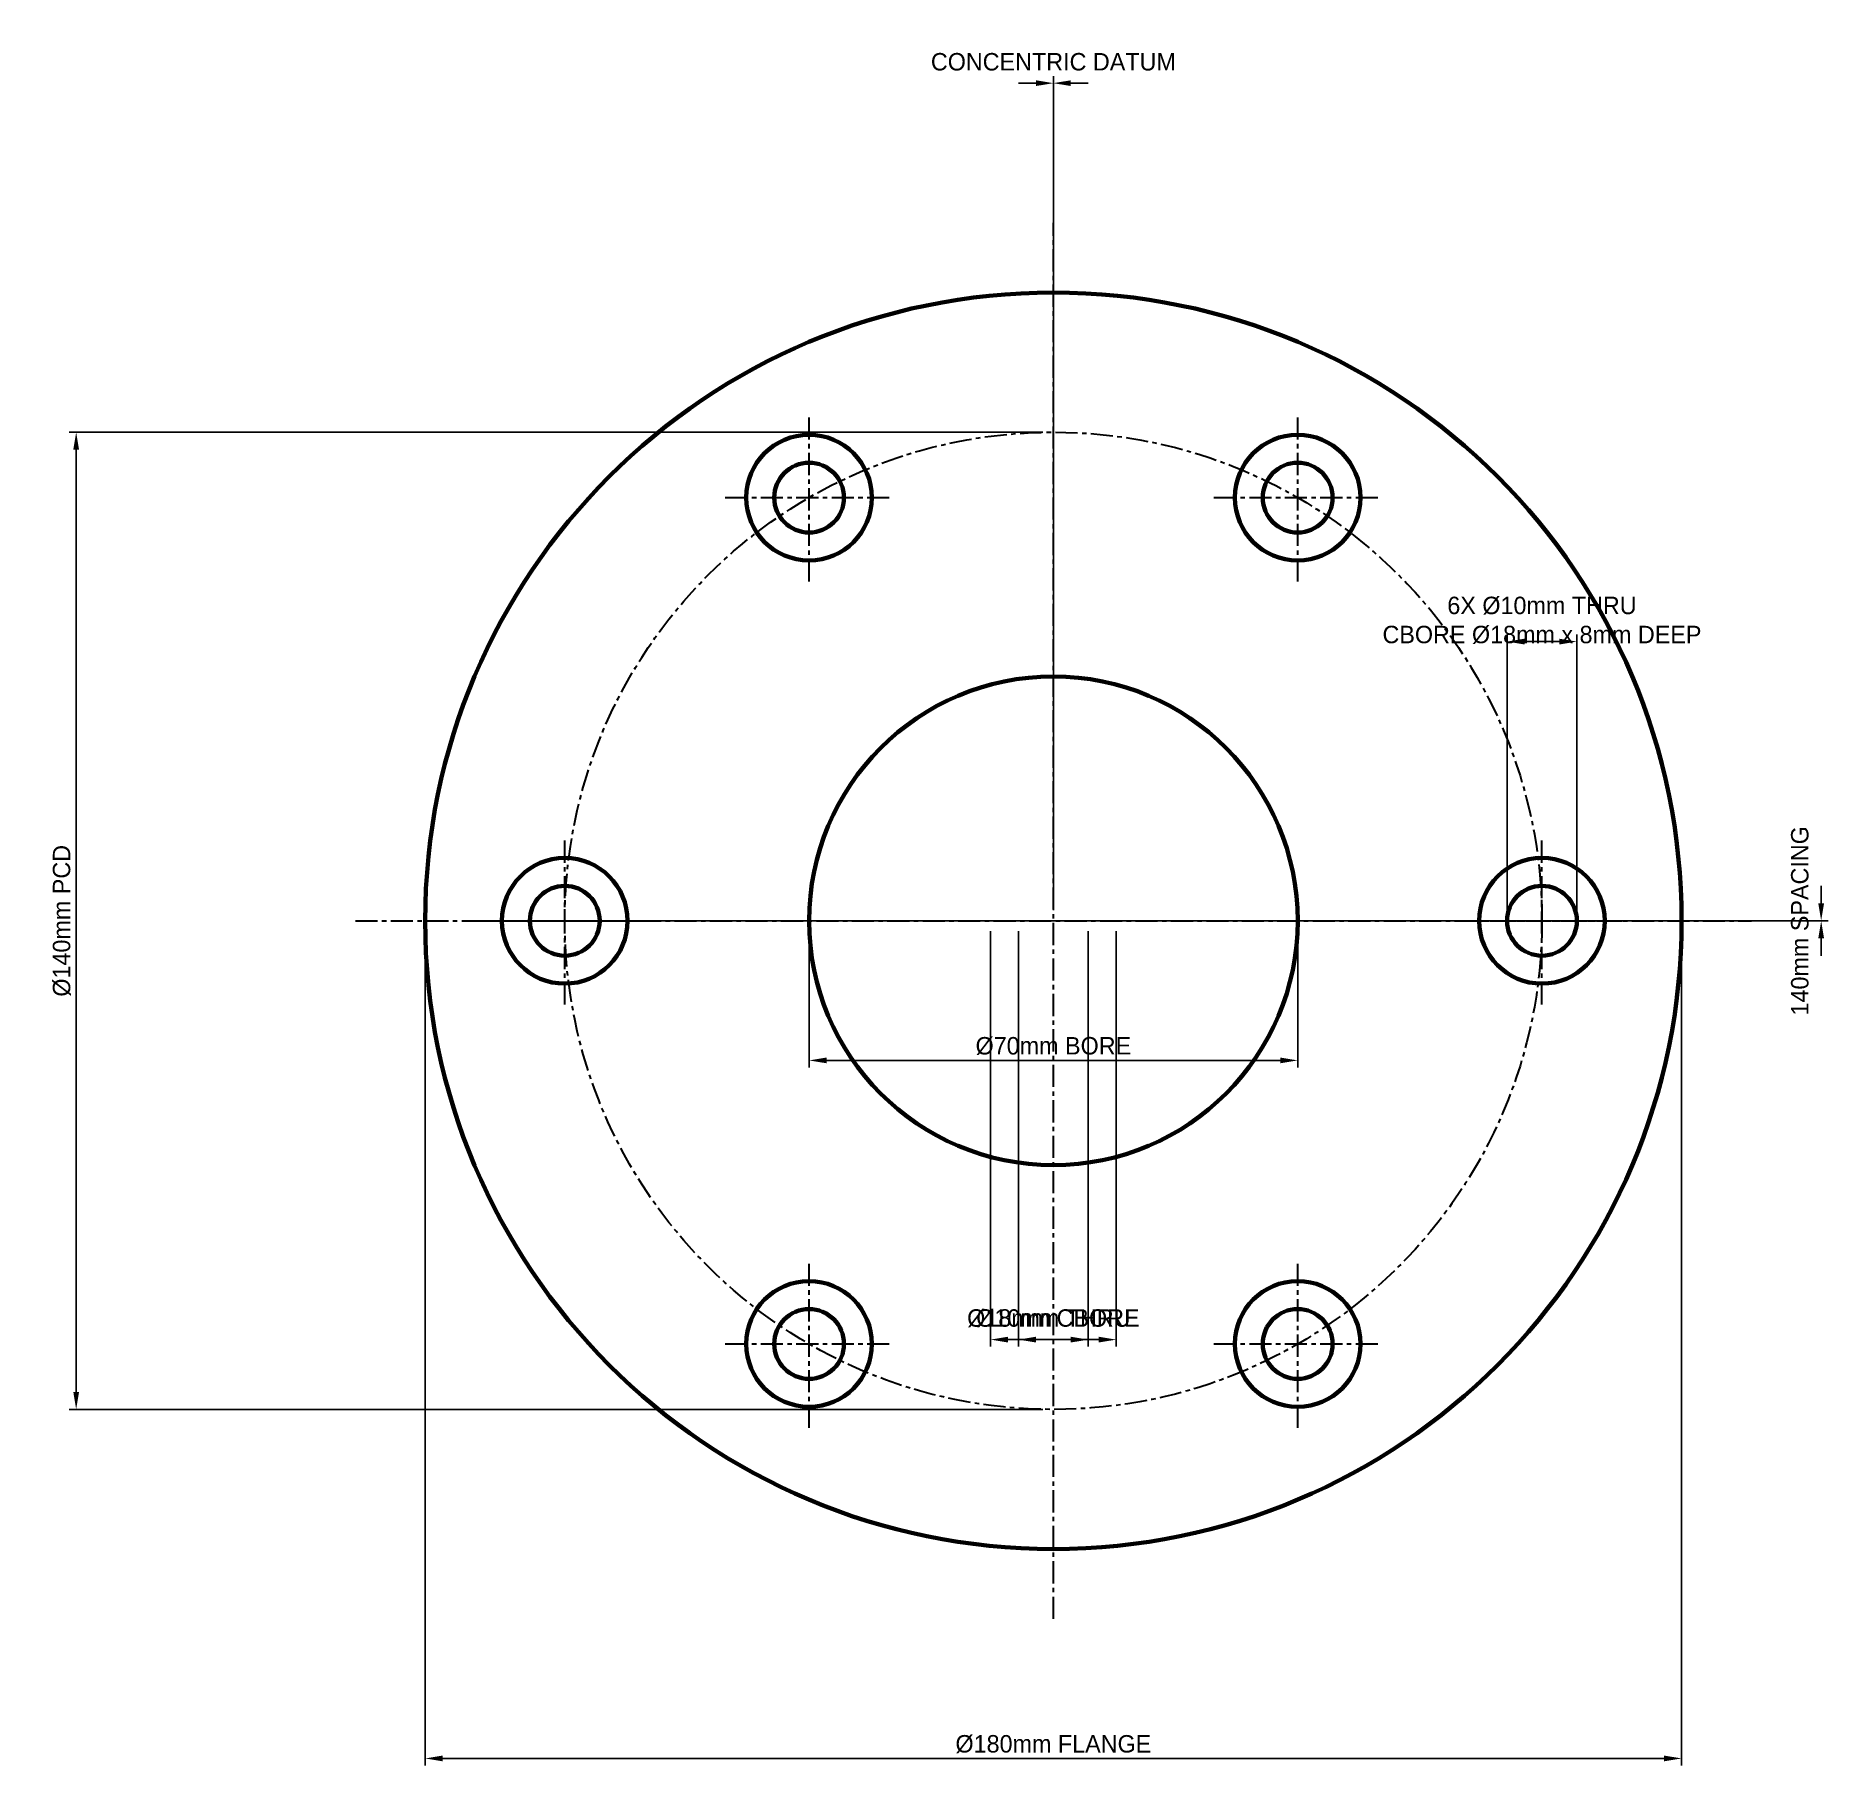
# Model space of a CAD drawing. Header units: metres. Extents: x -26 to 231, y -2 to 247.
import ezdxf

# ---------------------------------------------------------------- set-up
doc = ezdxf.new("R2010")
doc.units = ezdxf.units.M
doc.linetypes.add('CENTER', pattern=[5.08, 3.175, -0.635, 0.635, -0.635])
for name, color, linetype, lineweight in [('CENTERLINES', 7, 'CENTER', 30), ('DIMENSIONS', 7, 'Continuous', 30), ('GEOMETRY', 7, 'Continuous', 60)]:
    doc.layers.add(name, color=color, linetype=linetype, lineweight=lineweight)
doc.dimstyles.new('ENGINEERING_STYLE', dxfattribs={"dimtxt": 2.5, "dimasz": 2.5, "dimexe": 1, "dimexo": 1.5, "dimgap": 0.8, "dimtad": 1, "dimcen": 2.5, "dimazin": 3, "dimtfac": 1, "dimtmove": 0, "dimatfit": 3})

msp = doc.modelspace()

# ---------------------------------------------------------------- linework, layer by layer
at = {"layer": 'CENTERLINES'}
for p, q in [((120, 20), (120, 220)), ((85, 168.622), (85, 192.622)), ((155, 168.622), (155, 192.622)), ((73, 180.622), (97, 180.622)), ((143, 180.622), (167, 180.622)), ((50, 108), (50, 132)), ((190, 108), (190, 132)), ((20, 120), (220, 120)), ((38, 120), (62, 120)), ((178, 120), (202, 120)), ((85, 47.378), (85, 71.378)), ((155, 47.378), (155, 71.378)), ((73, 59.378), (97, 59.378)), ((143, 59.378), (167, 59.378))]:
    msp.add_line(p, q, dxfattribs=at)
msp.add_circle((120, 120), 70, dxfattribs=at)
at = {"layer": 'GEOMETRY'}
for centre, radius in [((120, 120), 90), ((85, 180.622), 9), ((155, 180.622), 9), ((85, 180.622), 5), ((155, 180.622), 5), ((120, 120), 35), ((50, 120), 9), ((190, 120), 9), ((50, 120), 5), ((190, 120), 5), ((85, 59.378), 9), ((155, 59.378), 9), ((85, 59.378), 5), ((155, 59.378), 5)]:
    msp.add_circle(centre, radius, dxfattribs=at)

# ---------------------------------------------------------------- dimensions: what is measured, and where the dimension line sits
at = {"layer": 'DIMENSIONS'}
for base, p1, p2, text in [((120, 240), (120, 120), (120, 120), 'CONCENTRIC DATUM'), ((185, 160), (185, 120), (195, 120), '6X %%C10mm THRU\\PCBORE %%C18mm x 8mm DEEP'), ((30, 0), (30, 120), (210, 120), '%%C180mm FLANGE'), ((85, 100), (85, 120), (155, 120), '%%C70mm BORE'), ((111, 60), (111, 120), (129, 120), '%%C18mm CBORE'), ((115, 60), (115, 120), (125, 120), '%%C10mm THRU')]:
    msp.add_linear_dim(base=base, p1=p1, p2=p2, text=text, dimstyle='ENGINEERING_STYLE', dxfattribs=at).render()
for base, p1, p2, text in [((-20, 50), (120, 50), (120, 190), '%%C140mm PCD'), ((230, 120), (50, 120), (190, 120), '140mm SPACING')]:
    msp.add_linear_dim(base=base, p1=p1, p2=p2, angle=90, text=text, dimstyle='ENGINEERING_STYLE', dxfattribs=at).render()

doc.saveas('drawing.dxf')
